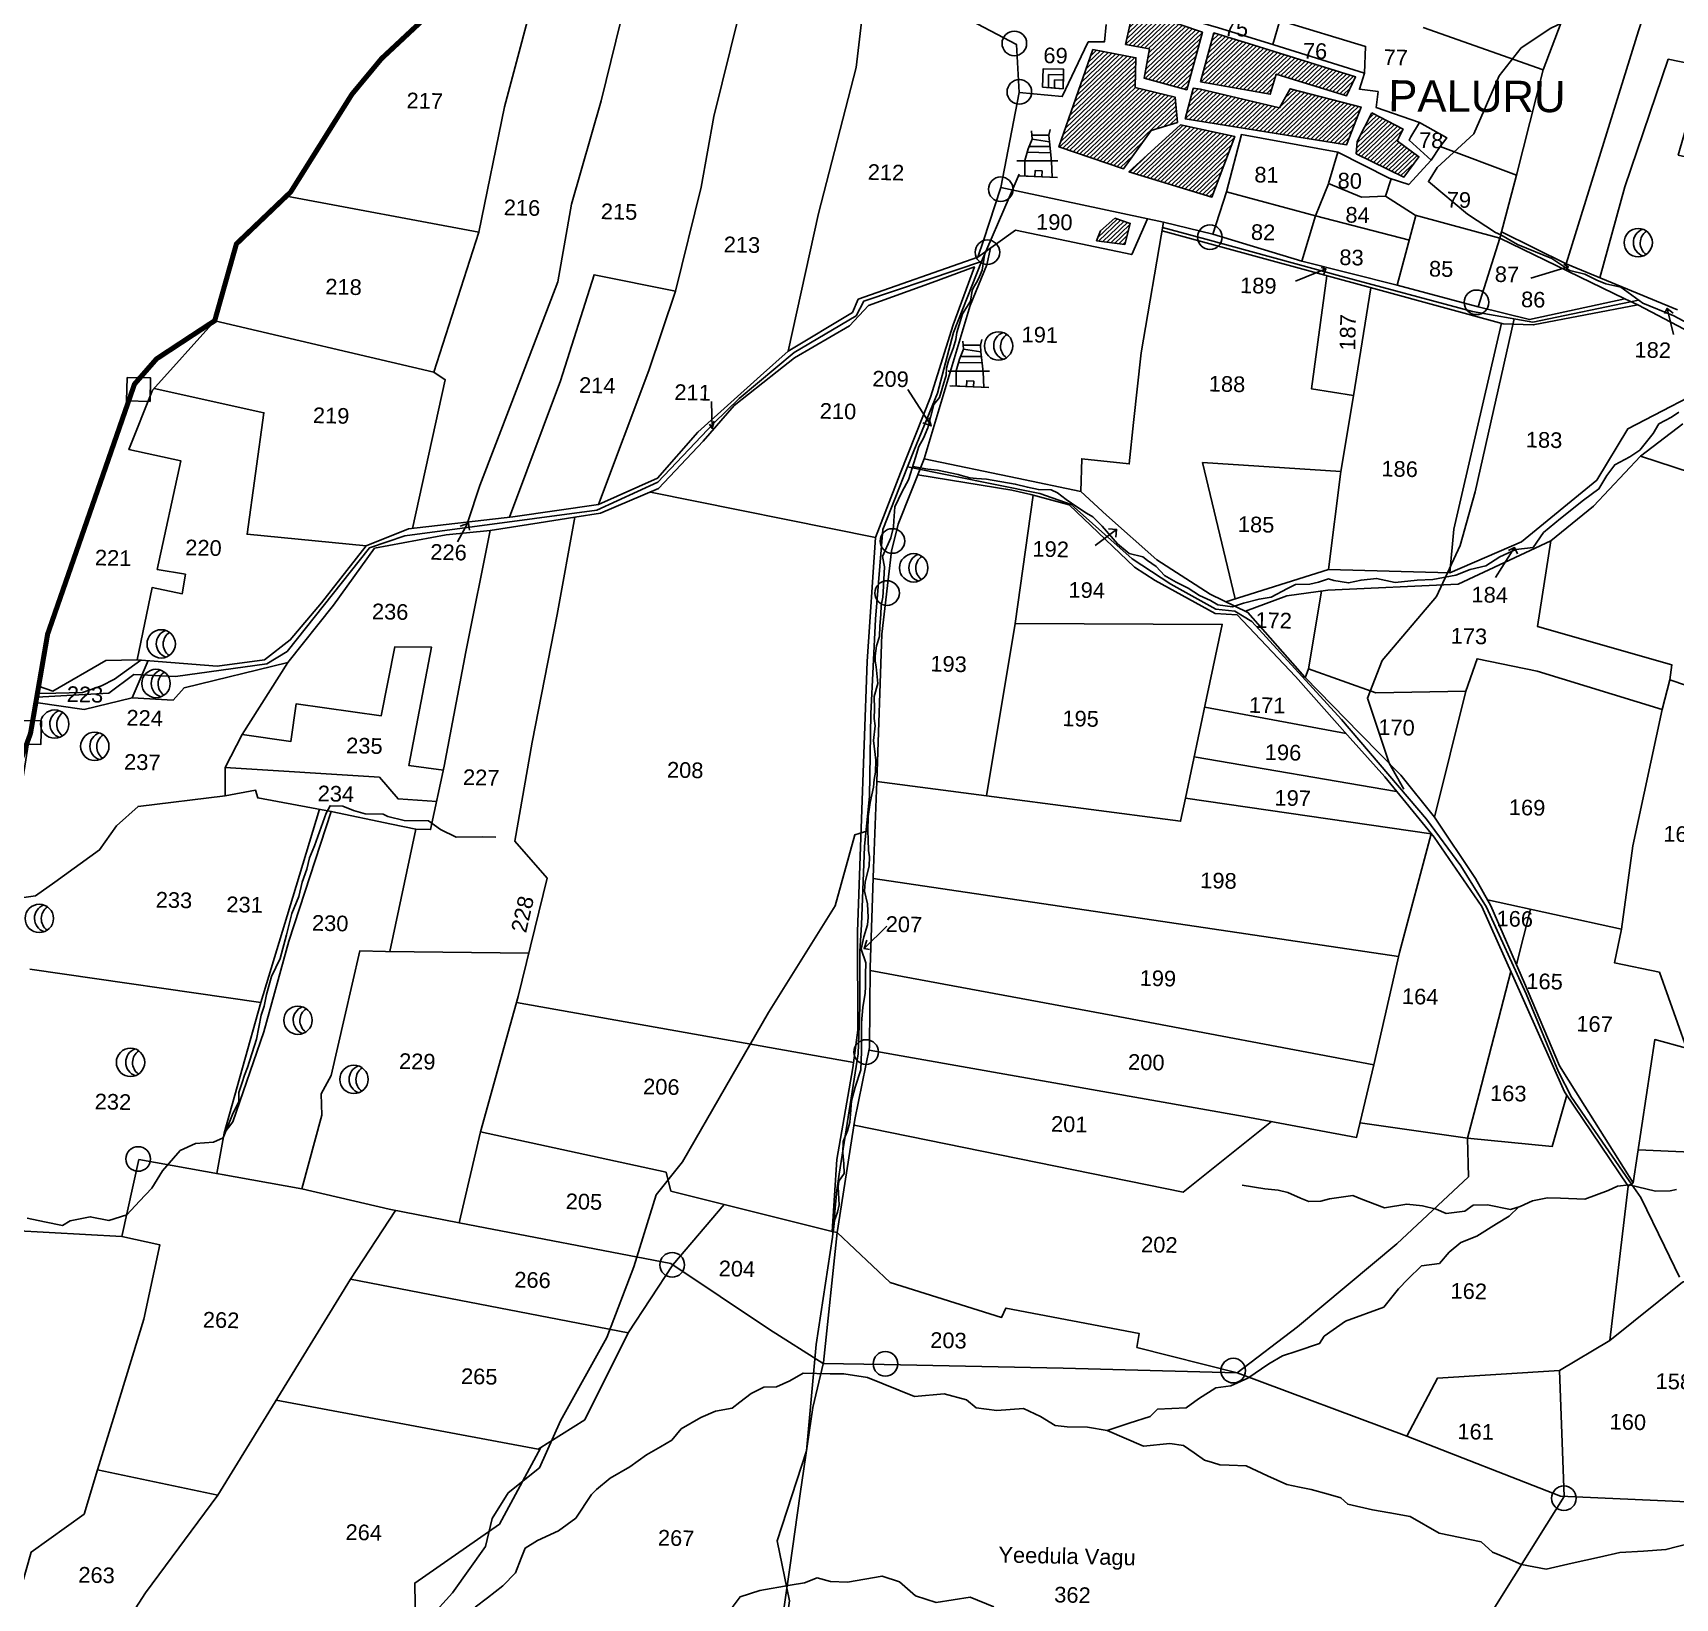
# Model space of a CAD drawing. Header units: inches. Extents: x 207754 to 212786, y 1603154 to 1608628.
# Drawn here: x 209633 to 211207, y 1605181 to 1606681 of the extents above; entities that cross this region are included whole.
import ezdxf

# ---------------------------------------------------------------- set-up
doc = ezdxf.new("R2010")
doc.units = ezdxf.units.IN
doc.header["$LTSCALE"] = 15
doc.header["$MEASUREMENT"] = 0
for name, color, linetype in [('BOUNDRY STONES', 240, 'Continuous'), ('DIMENSION', 1, 'Continuous'), ('PLOTS', 7, 'Continuous'), ('PLOTS NO', 7, 'Continuous'), ('ROADS', 1, 'Continuous'), ('STREAMS', 4, 'Continuous'), ('VILLAGE', 7, 'Continuous'), ('VILLAGE BOUNDRY', 5, 'Continuous'), ('wells', 7, 'Continuous')]:
    doc.layers.add(name, color=color, linetype=linetype)
doc.styles.get("Standard").update_dxf_attribs({"font": 'arial.ttf'})
pattern_1 = [(43.723261, (193513.5276, 1597190.7028), (-2.09924695, 2.19495167), [])]

msp = doc.modelspace()

# ---------------------------------------------------------------- hatches: boundary and pattern name
at = {"layer": 'VILLAGE'}
h = msp.add_hatch(dxfattribs=at)
h.set_pattern_fill('ANSI31', color=30, scale=24.297688, angle=-1.2767)
h.set_pattern_definition(pattern_1)
h.paths.add_polyline_path([(210680.1, 1606670.2), (210703.3, 1606666.1), (210698.2, 1606637.9), (210738.9, 1606626.8), (210753.9, 1606682), (210687.9, 1606704.3)])
h = msp.add_hatch(dxfattribs=at)
h.set_pattern_fill('ANSI31', color=30, scale=24.297688, angle=-1.2767)
h.set_pattern_definition(pattern_1)
h.paths.add_polyline_path([(210752.1, 1606634.6), (210765, 1606681.3), (210803.1, 1606669.5), (210900.8, 1606639.2), (210892.1, 1606621.1), (210824.8, 1606641.8), (210818.9, 1606622.5)])
h = msp.add_hatch(dxfattribs=at)
h.set_pattern_fill('ANSI31', color=30, scale=24.297688, angle=-1.2767)
h.set_pattern_definition(pattern_1)
h.paths.add_polyline_path([(210648.8, 1606665.5), (210690.2, 1606657.6), (210689.6, 1606629), (210727.9, 1606619.7), (210730, 1606595.6), (210704.7, 1606587.9), (210678.4, 1606551.2), (210616.4, 1606572)])
h = msp.add_hatch(dxfattribs=at)
h.set_pattern_fill('ANSI31', color=30, scale=24.297688, angle=-1.2767)
h.set_pattern_definition(pattern_1)
h.paths.add_polyline_path([(210744.4, 1606625.6), (210737.4, 1606598.9), (210892.2, 1606574.1), (210906, 1606610.3), (210838.1, 1606627.8), (210827.8, 1606609.4), (210752.2, 1606627.3), (210744.9, 1606628.3)])
h = msp.add_hatch(dxfattribs=at)
h.set_pattern_fill('ANSI31', color=30, scale=24.297688, angle=-1.2767)
h.set_pattern_definition(pattern_1)
edge = h.paths.add_edge_path()
edge.add_line((210916.3, 1606604.7), (210946.4, 1606589.2))
edge.add_line((210946.4, 1606589.2), (210940.6, 1606578))
edge.add_line((210940.6, 1606578), (210961.5, 1606562.7))
edge.add_line((210961.5, 1606562.7), (210947.2, 1606543.1))
edge.add_line((210947.2, 1606543.1), (210901.5, 1606565.6))
edge.add_line((210901.5, 1606565.6), (210902.4, 1606577.4))
edge.add_line((210902.4, 1606577.4), (210916.4, 1606604.6))
h = msp.add_hatch(dxfattribs=at)
h.set_pattern_fill('ANSI31', color=30, scale=24.297688, angle=-1.2767)
h.set_pattern_definition(pattern_1)
h.paths.add_polyline_path([(210732.8, 1606593.1), (210785, 1606582.1), (210763.1, 1606524), (210683.5, 1606548.2)])
h = msp.add_hatch(dxfattribs=at)
h.set_pattern_fill('ANSI31', color=30, scale=24.297688, angle=-1.2767)
h.set_pattern_definition(pattern_1)
h.paths.add_polyline_path([(210669.9, 1606503.7), (210684.8, 1606498.8), (210679.4, 1606478.4), (210652.5, 1606482.2), (210656.3, 1606491.7)])

# ---------------------------------------------------------------- linework, layer by layer
at = {"layer": 'BOUNDRY STONES', "color": 1}
for points in [[(209722.8, 1606351.1), (209745.4, 1606350.6), (209744.9, 1606328.1), (209722.3, 1606328.6)], [(209618.1, 1606022.3), (209640.7, 1606021.8), (209640.2, 1605999.3), (209617.6, 1605999.8)]]:
    msp.add_lwpolyline(points, close=True, dxfattribs=at)
for centre in [(210573.6, 1606671.3), (210578.4, 1606624.8), (210560.6, 1606531.5), (210761.1, 1606485.6), (210547.8, 1606471.1), (211016.7, 1606423.1), (210456.7, 1606194.3), (210451.6, 1606144.4), (210431.5, 1605704.4), (209733.5, 1605601.9), (210245.5, 1605500.4), (210450, 1605405.5), (210783.5, 1605399), (211100.5, 1605276.7)]:
    msp.add_circle(centre, 11.8, dxfattribs=at)
at = {"layer": 'PLOTS'}
for points in [[(211200.6, 1606994.4), (211189.9, 1606957.8), (211162.8, 1606877.5), (211144.6, 1606823.6), (211120, 1606760.6), (211097.9, 1606691.5), (211080.7, 1606646), (210965.6, 1606686.5)], [(211102.6, 1606460.1), (211172, 1606683.5), (211229.2, 1606854.4), (211277.9, 1606999.8)], [(210214.9, 1606768.7), (210177.4, 1606616.1), (210149.1, 1606517.2), (210136, 1606442.7), (210091.8, 1606327.5), (210061.1, 1606247.5), (210049.7, 1606212.6)], [(210060.3, 1606490.4), (210084.9, 1606610.5), (210119.7, 1606741.6), (210097.1, 1606738.4), (210083.5, 1606751)], [(210089.5, 1606217.3), (210138.6, 1606348), (210170.6, 1606449.5), (210248.8, 1606433.8), (210273.4, 1606533.4), (210285.4, 1606601.3), (210325.8, 1606764.1)], [(210433, 1606743.8), (210422, 1606648.3), (210385.8, 1606508.1), (210356.7, 1606376.4)], [(210494.9, 1606713), (210575.6, 1606670.4), (210578.1, 1606624.3), (210619.6, 1606620.3), (210641, 1606665.4), (210644.5, 1606672.8), (210660, 1606672.7), (210661.8, 1606689.3)], [(210653.7, 1606717.2), (210676.2, 1606713.4), (210703.3, 1606705.5), (210769.5, 1606686.2), (210817.3, 1606671.4), (210909.3, 1606642.9), (210910.3, 1606668.4), (210828.3, 1606693.3), (210821.3, 1606670.2)], [(210909.3, 1606642.9), (210904.5, 1606627.4), (210922.4, 1606625.1), (210920.4, 1606609.9), (210962, 1606595.6)], [(211080.7, 1606646), (211055, 1606545), (210981.8, 1606572.5), (210988.4, 1606580.7), (210962, 1606595.6), (210953.8, 1606581.7), (210952.1, 1606578.7), (210973.1, 1606559.5), (210981.8, 1606572.5)], [(211413, 1606425.3), (211429.8, 1606514), (211210.1, 1606564.3), (211231.3, 1606637.3), (211234.8, 1606649.3), (211200.5, 1606656.1), (211158.9, 1606533.9), (211135, 1606446.7)], [(210764, 1606488.5), (210716.6, 1606499.8), (210560.8, 1606533.1), (210578.1, 1606624.3)], [(210777, 1606529.1), (210791.3, 1606583.9), (210883.7, 1606567)], [(210973.1, 1606559.5), (210951.7, 1606536), (210933.1, 1606542), (210883.7, 1606567), (210874.7, 1606536.9), (210906.6, 1606524), (210929.6, 1606524.9), (210934.9, 1606541.4)], [(210560.8, 1606533.1), (210544, 1606482.3), (210538.7, 1606466.3), (210574.8, 1606492.2), (210686.2, 1606468.8), (210701.3, 1606503.1)], [(210952.4, 1606482.6), (210862.4, 1606506.1), (210874.8, 1606536.8)], [(210929.6, 1606524.9), (210957.8, 1606506.5), (211039, 1606484.7), (211055, 1606545)], [(209732.5, 1606080.5), (209746.9, 1606149.7), (209775.7, 1606143.7), (209778.8, 1606162.4), (209751.8, 1606167), (209774.3, 1606271.2), (209724.6, 1606282), (209747.4, 1606338.9), (209806.9, 1606405.5), (210017, 1606356.3), (210060.3, 1606490.4), (209875.8, 1606525)], [(210849.3, 1606462.6), (210764, 1606488.5), (210777, 1606529.1), (210862.4, 1606506.1)], [(210716.6, 1606499.8), (210695.2, 1606374.8), (210688, 1606307.9), (210683.7, 1606268.2), (210638.2, 1606273.1), (210637.2, 1606241.9), (210576.2, 1606254.6), (210487.2, 1606273.2), (210513.1, 1606359.5), (210531.3, 1606420), (210547.1, 1606458.9), (210550.6, 1606474.9)], [(210862.4, 1606506.1), (210849.3, 1606462.6), (210940.8, 1606439.5)], [(211039, 1606484.7), (211018.2, 1606418.7), (210940.8, 1606439.5), (210958.7, 1606506.3)], [(210715.2, 1606491.6), (210803.2, 1606467.6), (210921.7, 1606435.4), (211042.2, 1606402.6), (211071.2, 1606401.4), (211171.3, 1606420.8), (211215.8, 1606397.4), (211272.5, 1606359.4), (211252.8, 1606349.2), (211161.7, 1606301.9), (211132, 1606252.7), (211059.9, 1606193.6), (210991.2, 1606163.8), (210874.8, 1606167.1), (210776.3, 1606136.1)], [(211159.1, 1606426.4), (211039, 1606484.7)], [(211040.6, 1606490.8), (211102.6, 1606460.1), (211209.6, 1606415.9)], [(210538.7, 1606466.3), (210423.9, 1606426), (210418.5, 1606413.4), (210356.7, 1606376.4), (210330.2, 1606352.6), (210270, 1606298.6), (210231.5, 1606254.5), (210174.9, 1606229.2), (210092.8, 1606217.6), (209992.8, 1606205.9), (209952, 1606189.8), (209909.2, 1606135.1), (209879.3, 1606099.5), (209854.5, 1606080.5), (209809.3, 1606074.2), (209732.5, 1606080.5), (209702.4, 1606079.9), (209651.7, 1606050.4), (209638, 1606055)], [(209727.8, 1606044), (209767, 1606041.7), (209777.6, 1606053.6), (209877.1, 1606077.9), (209920.9, 1606132.9), (209960.2, 1606187.4), (210028.9, 1606200.1), (210070.9, 1606204.3), (210118, 1606211.7), (210152.1, 1606217.1), (210176.7, 1606221), (210232.4, 1606244.5), (210275.1, 1606290.1), (210304.9, 1606324.1), (210346.3, 1606356.9), (210362.7, 1606370), (210415.5, 1606400.7), (210433.7, 1606419.9), (210494.9, 1606442.2), (210535.3, 1606457), (210515, 1606401.6), (210493.1, 1606332.2), (210464.6, 1606259.5), (210440.4, 1606197.6), (210224.6, 1606241.2)], [(210873.2, 1606448.6), (210858.5, 1606340.3), (210898.9, 1606333.8)], [(210886.7, 1606260.9), (210898.8, 1606333.5), (210915.5, 1606437.1)], [(210174.9, 1606229.2), (210223.3, 1606357.6), (210248.8, 1606433.8)], [(211018.2, 1606418.7), (211067.5, 1606406.5), (211159.1, 1606426.4), (211171.3, 1606420.8)], [(210991.2, 1606163.8), (210994.9, 1606205.7), (211017.3, 1606302.4), (211040.6, 1606403)], [(209996.5, 1606206.3), (210028, 1606348.9), (210017, 1606356.3)], [(209748.9, 1606340.6), (209854, 1606317.3), (209838, 1606200.7), (209952, 1606189.8)], [(211214.7, 1606306.7), (211174.1, 1606275.6), (211129, 1606227.6), (211088, 1606194.6), (210999.1, 1606152.9), (210874.1, 1606147.1), (210834.9, 1606141.6), (210795.2, 1606126.9)], [(210398.9, 1605532.3), (210403.6, 1605531.4), (210420.8, 1605639.7), (210434.8, 1605708.7), (210435.3, 1605785.6), (210438.7, 1605880.7), (210441.6, 1605963.7), (210446.7, 1606105), (210455.9, 1606184.5), (210462.3, 1606210.4), (210487.2, 1606273.2)], [(210785.3, 1606138.9), (210754.1, 1606269.4), (210886.7, 1606260.9), (210874.8, 1606167.1)], [(211334.8, 1606016.3), (211342.3, 1606014.9), (211389.1, 1606151.4), (211402, 1606201.2), (211174.1, 1606275.6)], [(210481, 1606257.6), (210571.3, 1606242.9), (210589.5, 1606238.9), (210626.2, 1606228.9), (210688.8, 1606169.2), (210708.6, 1606156.3), (210766.2, 1606124.9), (210787.1, 1606123.5), (210843.3, 1606064.4), (210895.7, 1606005.4), (210928.7, 1605968.2), (210976, 1605910.5), (211021.9, 1605844), (211051.3, 1605778.1), (211101, 1605666.4), (211162.3, 1605575.9), (211166.9, 1605579), (211120.6, 1605652.6), (211096.2, 1605691.3), (211062.9, 1605770.4), (211030.6, 1605844.5), (211015.7, 1605870.7), (210976.5, 1605929.6), (210944.3, 1605969.7), (210905, 1606009.8), (210852.1, 1606063.8), (210797.6, 1606125.8), (210761.3, 1606143.3), (210710.1, 1606176.4), (210661.9, 1606219.2), (210637.2, 1606241.9)], [(210591.7, 1606238.3), (210574.3, 1606115.3), (210547, 1605949.9), (210441.6, 1605963.7)], [(210440.4, 1606197.6), (210432.5, 1606078.7), (210426.8, 1605919), (210423.2, 1605819.7), (210423.4, 1605725.4), (210418.9, 1605689.2), (210403.4, 1605601.3), (210398.9, 1605532.3), (210244.3, 1605571.2), (210239.7, 1605589.2), (210061.8, 1605627.8), (210086.4, 1605716.3), (210097.9, 1605757.5), (210125.6, 1605871.2), (210094.8, 1605906.6), (210111.3, 1606001.6), (210135.2, 1606123.7), (210152.1, 1606217.1)], [(209974.9, 1605800.7), (209999.6, 1605918.1), (210013.9, 1605917.6), (210027, 1605978.3), (210047.6, 1606088.1), (210070.9, 1606204.3)], [(211202.1, 1606061.1), (211204.1, 1606075.5), (211075.2, 1606112.4), (211088, 1606194.6)], [(210855.7, 1606071.7), (210868.1, 1606146.2)], [(210547, 1605949.9), (210733, 1605925.6), (210737.7, 1605947.9), (210758, 1606043.6), (210772.9, 1606114.4), (210574.3, 1606115.3)], [(210026.2, 1605974.7), (209992.9, 1605979.1), (210014.6, 1606092.6), (209979.6, 1606092.7), (209966.4, 1606026.7), (209885, 1606038.3), (209879.8, 1606002.1), (209833.2, 1606008.8), (209877.1, 1606077.9)], [(209635.4, 1606039.6), (209681.8, 1606032.9), (209727.8, 1606044), (209743.2, 1606079.6)], [(211006.6, 1606050.2), (211017.3, 1606081.5), (211074.8, 1606069.4), (211194.8, 1606032.9), (211166.6, 1605902.1), (211155.8, 1605822.3), (211027.4, 1605850.2)], [(210976.5, 1605929.6), (211006.6, 1606050.2), (210920.2, 1606048.6), (210855.7, 1606071.7), (210852.6, 1606063.2)], [(211155.8, 1605822.3), (211149, 1605790), (211192.1, 1605780.9), (211218.1, 1605708.1), (211241.3, 1605705.7), (211258.8, 1605814.6), (211282.6, 1605936.2), (211314.5, 1605936), (211334.8, 1606016.3), (211202.1, 1606061.1), (211194.8, 1606032.9)], [(210756.2, 1606035.1), (210891.7, 1606009.9)], [(209816.9, 1605950), (209733.4, 1605939.8), (209712.7, 1605921.4), (209696.5, 1605898.1), (209653.5, 1605867.2), (209635, 1605854), (209604.2, 1605849.6), (209602.1, 1605861.4), (209618.6, 1605937.8), (209629.2, 1606006.9)], [(209833.2, 1606008.8), (209816.9, 1605977.3), (209964.8, 1605967.9), (209982.7, 1605947.1), (210019.8, 1605944.7)], [(210746.1, 1605987.4), (210940.1, 1605954.3)], [(209999.6, 1605918.1), (209976.3, 1605923), (209918.6, 1605935.1), (209848.2, 1605948.1), (209846.1, 1605955.3), (209816.9, 1605950), (209816.9, 1605977.3)], [(210737.7, 1605947.9), (210973.4, 1605913.7), (210942.8, 1605799.9), (210918.3, 1605692.2), (210901.7, 1605622.5), (210794.1, 1605642.5), (210434.3, 1605706.2)], [(209629.5, 1605783.7), (209851.1, 1605751.8), (209881.7, 1605852.8), (209907.4, 1605937.2)], [(209918.6, 1605935.1), (209878, 1605810.7), (209854, 1605723.7), (209824.3, 1605637.5), (209815.9, 1605626.6), (209809, 1605587.9)], [(210438.3, 1605870.9), (210941.9, 1605795.9)], [(211068.5, 1605841.3), (211055.2, 1605788.2)], [(209890.3, 1605573.3), (209909.7, 1605644), (209908.9, 1605664.5), (209918.7, 1605681.9), (209931.4, 1605737.4), (209946.1, 1605801.5), (209970.6, 1605800.7), (210080.7, 1605799.5), (210108.1, 1605799.1)], [(210918.3, 1605692.2), (210667.9, 1605739.5), (210435.3, 1605782.7)], [(211049.7, 1605781.7), (211019.2, 1605664.2), (211008.2, 1605621.8), (210905.1, 1605636.6)], [(209815.9, 1605626.6), (209851.1, 1605751.8)], [(210096.4, 1605752), (210419.6, 1605694.3)], [(211218.1, 1605708.1), (211187.6, 1605716.3), (211166.9, 1605579)], [(211008.2, 1605621.8), (211089.2, 1605613.8), (211103.2, 1605663.2)], [(211171.7, 1605610.8), (211301.8, 1605604.8), (211376.8, 1605619), (211443.2, 1605656.4)], [(210420, 1605634.2), (210735.6, 1605570.2), (210820.3, 1605637.7)], [(210041.3, 1605540.8), (210061.8, 1605627.8)], [(211008.2, 1605621.8), (211009.1, 1605584.9), (210940.4, 1605520.7), (210845.1, 1605441.1), (210787.1, 1605397), (210691.2, 1605421.3), (210693.4, 1605434.5), (210565.6, 1605458.9), (210561.4, 1605450), (210454.6, 1605483.4), (210403.6, 1605531.4)], [(210787.1, 1605397), (210620.4, 1605401.5), (210448.9, 1605404.9), (210390.4, 1605406), (210338.8, 1605438.3), (210244.3, 1605501.7), (210041.3, 1605540.8), (209974.1, 1605553.8), (209890.3, 1605573.3), (209734.2, 1605601.4), (209718, 1605527.6), (209754.4, 1605519.6), (209738.8, 1605448.5), (209709.7, 1605353.4), (209694.6, 1605304), (209809.9, 1605279.6), (209867.4, 1605373.1), (209937.2, 1605486.8), (209980.3, 1605552.6)], [(211162.3, 1605575.9), (211144.5, 1605428)], [(210295.3, 1605558.3), (210246.3, 1605500.4), (210203.4, 1605435.3), (209937.2, 1605486.8)], [(209578.2, 1605535.1), (209718, 1605527.6)], [(210493.6, 1604995.6), (210395.3, 1605031.4), (210388.9, 1605041.2), (210337.1, 1605061.8), (210348.9, 1605143.9), (210358.4, 1605210.4), (210368.4, 1605280.8), (210380.3, 1605363.7), (210390.6, 1605406.9), (210403.6, 1605531.4)], [(211316.4, 1605514.9), (211248.2, 1605506.6), (211243, 1605492), (211214.4, 1605483.9), (211144.5, 1605428), (211096.4, 1605399), (210979.4, 1605391.8), (210950, 1605336.3), (211097.3, 1605278.7), (211240.6, 1605272.3), (211367.2, 1605268.1)], [(210203.4, 1605435.3), (210161.7, 1605352), (210117.1, 1605323.8), (209865.9, 1605370.8)], [(209694.6, 1605304), (209681.6, 1605261.5), (209631, 1605225.1), (209600.7, 1605118.9), (209676.1, 1605085.9), (209646.3, 1605047.9), (209583.4, 1605031.9), (209528, 1605026.8), (209362, 1605038.2), (209308.3, 1605041.9), (209269.2, 1605047.5), (209201.3, 1605068.7), (209171.6, 1605094.8), (209094.5, 1605155.7), (209016, 1605218.4), (208981, 1605229.1), (208947, 1605276), (208927.7, 1605342.1), (208922.8, 1605360.2), (208906.2, 1605377.4), (208880.7, 1605391.1), (208821.9, 1605410.5)], [(210787.1, 1605397), (210950, 1605336.3)], [(211096.4, 1605399), (211100.9, 1605278.5), (211036, 1605174.9), (210983.8, 1605091.4), (210922.3, 1605002.6), (210891.7, 1604938.2), (210873.9, 1604888.1)], [(210119.6, 1605325.4), (210079.8, 1605251.9), (209998.7, 1605195.4), (209999.5, 1605153.7), (209839.1, 1605049.9), (209676.1, 1605085.9), (209740.6, 1605185.9), (209809.9, 1605279.6)]]:
    msp.add_lwpolyline(points, dxfattribs=at)
at = {"layer": 'PLOTS NO'}
for points in [[(210872.4, 1606455.1), (210843.2, 1606443.4)], [(210867.7, 1606456.4), (210872.4, 1606455.1), (210870.2, 1606450.2)], [(211104.7, 1606457.2), (211068.8, 1606446.4)], [(211100.4, 1606459.6), (211104.7, 1606457.2), (211102.9, 1606454.4)], [(211197, 1606412.3), (211199.4, 1606417.2), (211205.2, 1606412.8)], [(211199.4, 1606417.2), (211205.5, 1606392.3)], [(210284, 1606302.2), (210283.3, 1606328.1)], [(210493.9, 1606304.6), (210471.5, 1606339.5)], [(210486, 1606307.7), (210493.9, 1606304.6), (210491.6, 1606312.3)], [(210281.4, 1606306.2), (210284, 1606302.2), (210285.8, 1606309.1)], [(210049.2, 1606211), (210039.7, 1606193.4)], [(210042.2, 1606208.6), (210050.1, 1606211.4), (210051.2, 1606204.8)], [(210671.6, 1606205.4), (210651.1, 1606190.1)], [(210663.8, 1606205.9), (210671.6, 1606205.4), (210671, 1606198)], [(211053.2, 1606188), (211035.1, 1606159.4)], [(211047.5, 1606185.3), (211053.2, 1606188), (211056.1, 1606181.9)], [(210429.6, 1605803.6), (210451.3, 1605825.2)], [(210432.3, 1605811.6), (210429.6, 1605803.6), (210434.8, 1605802.8)]]:
    msp.add_lwpolyline(points, dxfattribs=at)
at = {"layer": 'ROADS', "color": 1}
for points in [[(211219.8, 1606402.9), (211205.9, 1606410.3), (211176.2, 1606422.2), (211155.2, 1606437.7), (211140.6, 1606440.7), (211132.2, 1606444.4), (211120.5, 1606450.1), (211106.3, 1606453.5), (211089, 1606465.2), (211056, 1606478.4), (211040, 1606487.7), (211034.9, 1606489.9), (211008.2, 1606507.5), (210970.7, 1606538.9), (210978.9, 1606552.3), (211014.3, 1606584.6), (211038.5, 1606640.2), (211059.4, 1606666.9), (211088.1, 1606685.8), (211186.6, 1606732.8), (211278.9, 1606777.1)], [(209636.2, 1606044.5), (209705.5, 1606048.5), (209729.4, 1606066.2), (209769.4, 1606064.4), (209857, 1606076.6), (209876.3, 1606088.5), (209955.3, 1606187.6), (209989.3, 1606199.4), (210173.4, 1606224), (210231.9, 1606250.7), (210285.6, 1606307.2), (210309.6, 1606331), (210362.6, 1606375.1), (210421.9, 1606410.2), (210429.4, 1606424.3), (210518.6, 1606454.3), (210542.2, 1606462.2), (210568.5, 1606523.5), (210578.2, 1606546)], [(211172, 1606425.3), (211070.6, 1606404.1), (211012.9, 1606414.2), (210886.6, 1606448.3), (210757.1, 1606483.6), (210715.7, 1606494.8)], [(210542.2, 1606462.2), (210515.2, 1606394.2), (210499.8, 1606336.1), (210477.1, 1606280.7), (210471.3, 1606265.4), (210598, 1606239.7), (210628.2, 1606229.2), (210686.6, 1606177.2), (210723.7, 1606152.9), (210766.7, 1606128.9), (210785.1, 1606127), (210801.2, 1606117.2), (210887.3, 1606023.1), (210968.8, 1605927.5), (211001.8, 1605882.8), (211026.2, 1605843.3), (211064.5, 1605760.2), (211095.4, 1605685.5), (211107.7, 1605661.2), (211163.2, 1605581), (211174.3, 1605565), (211196.9, 1605518.4), (211211.5, 1605488.5)], [(211052.7, 1606407.3), (211015.3, 1606241.5), (211001, 1606189.9), (210978.3, 1606141.2), (210926.4, 1606079.9), (210912.1, 1606043.8), (210933, 1605981.2), (210947.2, 1605956.5)], [(210471.3, 1606265.4), (210447.6, 1606205.2), (210440.4, 1606119.3), (210436, 1606028.7), (210434.6, 1605949.7), (210429.9, 1605901.3), (210427.2, 1605826.5), (210425.3, 1605801.2), (210425.3, 1605747.6), (210423.9, 1605702.8), (210405.7, 1605587.3), (210403.3, 1605572), (210399.2, 1605526.8), (210383.7, 1605424.1)], [(210433, 1605916.4), (210420.6, 1605912.6), (210401.7, 1605844.5), (210338, 1605742.3), (210255.3, 1605599.1), (210230.2, 1605567.5), (210208.7, 1605498.5), (210182.8, 1605430.9), (210138.6, 1605351), (210118.3, 1605305.7), (210088.3, 1605281.8), (210072.8, 1605257.2), (210066.5, 1605230.5), (210034.8, 1605186.1), (210013.4, 1605162.3), (210006.9, 1605140.6)], [(210323.4, 1604882.8), (210337.2, 1605032.5), (210358, 1605178.2), (210346.1, 1605235.9), (210374.4, 1605322.2), (210383.7, 1605424.1)]]:
    msp.add_lwpolyline(points, dxfattribs=at)
at = {"layer": 'STREAMS', "color": 4}
for points in [[(210545.7, 1606471.9), (210544.5, 1606464.1), (210542.8, 1606453.8), (210540.2, 1606448), (210538.3, 1606443.6), (210534.4, 1606437.4), (210533.2, 1606434.5), (210531.6, 1606424.3), (210524, 1606412.2), (210520.8, 1606401.4), (210518.4, 1606394.3), (210517.6, 1606387.6), (210515.4, 1606379.7), (210510.6, 1606367), (210508.7, 1606359.9), (210508.2, 1606352.8), (210507, 1606349.1), (210501.7, 1606332), (210496.5, 1606325.2), (210490.5, 1606302.8), (210486.6, 1606292.9), (210482, 1606284.8), (210478.8, 1606274.2), (210473.9, 1606259.1), (210472.1, 1606252.8), (210466.2, 1606241.9), (210459.1, 1606227.1), (210457.9, 1606213.6), (210457.7, 1606207.8), (210455.1, 1606197.2), (210447.3, 1606179.4), (210449.2, 1606169.7), (210447.9, 1606145.4), (210447.4, 1606140.6), (210445.9, 1606132.4), (210445.7, 1606123.9), (210444.7, 1606112.7), (210444.3, 1606102.8), (210441.5, 1606093.7), (210440.3, 1606084.1), (210440.2, 1606079.1), (210441.2, 1606073.8), (210442.7, 1606057.7), (210439.2, 1606045.4), (210439.5, 1606033.5), (210439.3, 1606024), (210440.1, 1606017.2), (210438.5, 1606003), (210440.9, 1605984.2), (210440.6, 1605972.7), (210439.3, 1605965.6), (210438.6, 1605958.3), (210435.3, 1605943.6), (210433.3, 1605930.1), (210433, 1605916.4), (210433.4, 1605908), (210433.7, 1605897.7), (210434.7, 1605891.4), (210434.3, 1605882.7), (210430.6, 1605867.7), (210429.8, 1605858.5), (210432.9, 1605846.5), (210433.4, 1605833.3), (210432.7, 1605826.4), (210429.4, 1605814.9), (210426.7, 1605803.1), (210431.3, 1605789.9), (210431, 1605778.6), (210430.8, 1605766.8), (210430.6, 1605760.8), (210428.3, 1605747), (210427.2, 1605732.5), (210427.2, 1605716), (210426.9, 1605704.8), (210426.5, 1605687.4), (210420.9, 1605670.6), (210417.4, 1605657.7), (210416.4, 1605645), (210416, 1605637.3), (210413.6, 1605628.9), (210409.6, 1605618.7), (210409.2, 1605607.7), (210410.2, 1605597.3), (210410.4, 1605587.9), (210405.2, 1605580.7), (210404.7, 1605575.1), (210405.6, 1605558.1), (210403.9, 1605551), (210401.3, 1605542.8), (210399.9, 1605531.5)], [(210476.4, 1606265.7), (210481.6, 1606264.8), (210490.7, 1606263.1), (210500, 1606262.1), (210519.7, 1606258.1), (210521.8, 1606257.5), (210531, 1606255), (210537.3, 1606254.1), (210547, 1606253.5), (210574.4, 1606248.8), (210586.1, 1606245.9), (210596.7, 1606243.6), (210608.9, 1606243.3), (210614.9, 1606240.5), (210623.4, 1606234.2), (210633.5, 1606227), (210642.9, 1606221.1), (210648.9, 1606217.5), (210657.8, 1606208.6), (210672.4, 1606191.6), (210683.6, 1606182.4), (210696.8, 1606179.1), (210701.3, 1606175.5), (210709.6, 1606170), (210717.6, 1606161.1), (210728.7, 1606154.8), (210740.2, 1606149.1), (210751.1, 1606142.2), (210761.7, 1606137.4), (210768.6, 1606133.1), (210782.9, 1606131.2), (210793.2, 1606134.6), (210808.2, 1606138.6), (210819.8, 1606140.5), (210835.6, 1606148.9), (210843.3, 1606152.7), (210856.8, 1606153), (210865.2, 1606154.7), (210874.8, 1606158.1), (210879.9, 1606156.3), (210894.1, 1606154.1), (210906, 1606156.9), (210920.9, 1606158.4), (210938.9, 1606154.6), (210959.9, 1606156.6), (210974.9, 1606157.4), (210997, 1606161.7), (211010.8, 1606166.9), (211025.8, 1606170.4), (211039.1, 1606179.1), (211054.3, 1606186.1), (211070.9, 1606188), (211081.1, 1606202.3), (211097.4, 1606215.8), (211119.4, 1606233.3), (211134.1, 1606244.2), (211141.8, 1606257.1), (211149.3, 1606267.4), (211163.9, 1606275.1), (211173.2, 1606281.3), (211186, 1606297.2), (211191.5, 1606306.5), (211203.8, 1606312.9), (211210.6, 1606317.7)], [(209636.8, 1606048.1), (209654.6, 1606048.5), (209680.2, 1606049.2), (209698.3, 1606055.4), (209710.9, 1606061.9), (209736.1, 1606080.2)], [(209627.1, 1605545.3), (209643.8, 1605541.5), (209660.8, 1605538.2), (209668.2, 1605542.7), (209687.6, 1605546.6), (209705.5, 1605543), (209722.6, 1605548.4), (209734.9, 1605561.4), (209746.6, 1605573.8), (209756.9, 1605590.4), (209773.9, 1605610), (209788.5, 1605616.9), (209805.7, 1605618.1), (209815.1, 1605622.1), (209823.8, 1605644.7), (209829.9, 1605656.9), (209830.1, 1605665.7), (209833.1, 1605675.1), (209835.5, 1605682.2), (209838.4, 1605689.7), (209847.1, 1605716.6), (209851.5, 1605739.7), (209854.4, 1605748.5), (209856.7, 1605759.7), (209861.5, 1605776.8), (209865.6, 1605785.6), (209869.6, 1605794.1), (209875.8, 1605816.7), (209880.7, 1605837.1), (209887.6, 1605853.5), (209890.9, 1605867.1), (209895.3, 1605879.7), (209897.9, 1605890.7), (209902.6, 1605902.1), (209913.7, 1605933.5), (209917.5, 1605940.5), (209929.9, 1605940), (209939.9, 1605935.9), (209951.1, 1605932.7), (209968.3, 1605932.6), (209973, 1605930.1), (209988.4, 1605926.5), (210012, 1605926), (210023.3, 1605917.7), (210038.3, 1605910.3), (210063.6, 1605910.6), (210076.6, 1605910.3)], [(211208.5, 1605572.7), (211202.4, 1605571.4), (211188.5, 1605571.2), (211163.2, 1605577), (211151.8, 1605576), (211143, 1605571.8), (211120.7, 1605563.4), (211097.3, 1605564.3), (211084.7, 1605564.6), (211070.3, 1605561.9), (211058.6, 1605556.3), (211049.4, 1605553.6), (211027.3, 1605557.8), (211013.6, 1605557.7), (211005.6, 1605551.8), (210987.7, 1605549.6), (210978, 1605553.7), (210964.9, 1605557), (210949.9, 1605558.5), (210928.6, 1605555.2), (210905.7, 1605563.6), (210898.2, 1605566.8), (210875.9, 1605563.8), (210867.6, 1605561.4), (210856.1, 1605561), (210847.9, 1605564.4), (210835.8, 1605569.9), (210826.5, 1605572.1), (210813.9, 1605573.4), (210791.9, 1605576.8)], [(211057.4, 1605556.1), (211048.1, 1605547.1), (211035.9, 1605539.7), (211017, 1605527.8), (211001.7, 1605521.8), (210990.6, 1605512.5), (210981.2, 1605501.8), (210963.9, 1605499.4), (210950.9, 1605486.7), (210941.9, 1605477.4), (210927.8, 1605459.8), (210891.2, 1605446.5), (210870.7, 1605432), (210866.3, 1605425.1), (210844.3, 1605417.8), (210830.8, 1605413.2), (210817.6, 1605405.4), (210797.6, 1605391.8), (210781.2, 1605384.4), (210766.7, 1605382.6), (210750.3, 1605372.1), (210738.5, 1605363.2), (210711, 1605362), (210703.8, 1605355.2), (210683.8, 1605348.5), (210662.5, 1605341.6), (210643.9, 1605344.8), (210624.2, 1605345.2), (210612.6, 1605346.5), (210598.7, 1605354.9), (210582.3, 1605362.7), (210556.9, 1605360.8), (210536.9, 1605363.3), (210527.6, 1605370.9), (210506.2, 1605376.7), (210478, 1605374.2), (210432.7, 1605392.5), (210410.2, 1605395.8), (210396.9, 1605396.1), (210371.2, 1605396.7), (210358.3, 1605389.2), (210345.5, 1605383.5), (210333.5, 1605383.1), (210321.4, 1605377), (210310.3, 1605368.8), (210303.1, 1605363), (210287.2, 1605360.2), (210273, 1605354.2), (210254, 1605343.1), (210245.3, 1605332.4), (210234.2, 1605326), (210221, 1605318.2), (210204.9, 1605306.9), (210186, 1605295.8), (210173.1, 1605285.1), (210168.1, 1605280.3), (210153.1, 1605257.7), (210136.6, 1605245.4), (210116.3, 1605236.3), (210104.5, 1605228.9), (210100.8, 1605219.1), (210095.2, 1605205.2), (210083.2, 1605192.6), (210068.5, 1605181.3), (210056.7, 1605172.4)], [(211221.8, 1605233.5), (211198.3, 1605227.5), (211176.9, 1605226.1), (211154.2, 1605224.6), (211134.5, 1605220.2), (211108.4, 1605214.4), (211083.5, 1605208.8), (211060, 1605213.2), (211046.1, 1605219.1), (211032.1, 1605225), (211021.1, 1605235), (210980.8, 1605243.3), (210953, 1605259.2), (210933.7, 1605262.7), (210917.1, 1605265.7), (210893.3, 1605270.9), (210886.6, 1605277.2), (210874.6, 1605280.5), (210858.2, 1605285.1), (210847.1, 1605287.3), (210835, 1605289.7), (210816.4, 1605298.1), (210796, 1605307.6), (210779.6, 1605308.3), (210770.6, 1605308.6), (210763.5, 1605310.9), (210755.8, 1605313.3), (210746.1, 1605320.1), (210735.8, 1605327.4), (210722.7, 1605329.1), (210697.4, 1605326.6), (210662.5, 1605341.6)], [(210299.1, 1605166.7), (210310.7, 1605182.3), (210329.5, 1605188.3), (210358.6, 1605193.2), (210372.4, 1605195.5), (210384.4, 1605200.4), (210397.4, 1605196.9), (210413.5, 1605196.3), (210446.8, 1605202.1), (210463.6, 1605196.6), (210478.7, 1605183), (210498.8, 1605176.7), (210531.4, 1605181.8), (210554, 1605172.5)]]:
    msp.add_lwpolyline(points, dxfattribs=at)
at = {"layer": 'VILLAGE', "color": 30}
for points in [[(210680.1, 1606670.2), (210703.3, 1606666.1), (210698.2, 1606637.9), (210738.9, 1606626.8), (210753.9, 1606682), (210687.9, 1606704.3), (210680.1, 1606670.2)], [(210752.1, 1606634.6), (210765, 1606681.3), (210803.1, 1606669.5), (210900.8, 1606639.2), (210892.1, 1606621.1), (210824.8, 1606641.8), (210818.9, 1606622.5), (210752.1, 1606634.6)], [(210648.8, 1606665.5), (210690.2, 1606657.6), (210689.6, 1606629), (210727.9, 1606619.7), (210730, 1606595.6), (210704.7, 1606587.9), (210678.4, 1606551.2), (210616.4, 1606572), (210648.8, 1606665.5)], [(210744.4, 1606625.6), (210737.4, 1606598.9), (210892.2, 1606574.1), (210906, 1606610.3), (210838.1, 1606627.8), (210827.8, 1606609.4), (210752.2, 1606627.3), (210744.9, 1606628.3), (210744.4, 1606625.6)], [(210916.3, 1606604.7), (210946.4, 1606589.2), (210940.6, 1606578), (210961.5, 1606562.7), (210947.2, 1606543.1), (210901.5, 1606565.6), (210902.4, 1606577.4), (210916.4, 1606604.6)], [(210732.8, 1606593.1), (210785, 1606582.1), (210763.1, 1606524), (210683.5, 1606548.2), (210732.8, 1606593.1)], [(210669.9, 1606503.7), (210684.8, 1606498.8), (210679.4, 1606478.4), (210652.5, 1606482.2), (210656.3, 1606491.7), (210669.9, 1606503.7)]]:
    msp.add_lwpolyline(points, dxfattribs=at)
at = {"layer": 'VILLAGE', "color": 5}
for points in [[(210583.5, 1606544.3), (210583.5, 1606558.9), (210586.7, 1606570.1), (210590.6, 1606579.6), (210590, 1606587.5)], [(210590.3, 1606583.5), (210606.6, 1606583.4)], [(210590.6, 1606579.6), (210607.3, 1606577.1)], [(210608, 1606588.9), (210606.6, 1606583.4), (210607.3, 1606577.1), (210609.3, 1606558.1), (210609.8, 1606543.1)], [(210585.8, 1606567), (210608.4, 1606566.5)], [(210587.7, 1606572.6), (210607.8, 1606572.6)], [(210576, 1606558.6), (210583.5, 1606558.6), (210609.3, 1606558.6), (210615.4, 1606558.6)], [(210593.3, 1606543.8), (210593.6, 1606549.5), (210600.2, 1606549.1), (210600, 1606543.5)], [(210577.5, 1606544.5), (210615, 1606542.9)], [(210579.9, 1606544.4), (210615, 1606542.9)], [(210517.9, 1606342.8), (210517.9, 1606357.4), (210521, 1606368.6), (210524.9, 1606378.1), (210524.3, 1606386)], [(210524.6, 1606382), (210541, 1606381.9)], [(210524.9, 1606378.1), (210541.6, 1606375.6)], [(210542.3, 1606387.4), (210541, 1606381.9), (210541.6, 1606375.6), (210543.7, 1606356.5), (210544.2, 1606341.6)], [(210510.3, 1606357.1), (210517.9, 1606357.1), (210543.6, 1606357.1), (210549.7, 1606357.1)], [(210520.1, 1606365.5), (210542.8, 1606365)], [(210522, 1606371.1), (210542.1, 1606371.1)], [(210511.9, 1606343), (210549.3, 1606341.4)], [(210514.2, 1606342.9), (210549.3, 1606341.4)], [(210527.7, 1606342.3), (210527.9, 1606348), (210534.6, 1606347.6), (210534.3, 1606342)]]:
    msp.add_lwpolyline(points, dxfattribs=at)
at = {"layer": 'VILLAGE BOUNDRY'}
msp.add_lwpolyline([(209610.6, 1605955.5, 4.86, 4.86, 0), (209630.3, 1606009.9, 4.86, 4.86, 0), (209646.7, 1606105.1, 4.86, 4.86, 0), (209659.8, 1606142.8, 4.86, 4.86, 0), (209705.2, 1606273.3, 4.86, 4.86, 0), (209730, 1606344.7, 4.86, 4.86, 0), (209751.1, 1606368.9, 4.86, 4.86, 0), (209785.5, 1606391.5, 4.86, 4.86, 0), (209806.9, 1606405.5, 4.86, 4.86, 0), (209827.7, 1606479.1, 4.86, 4.86, 0), (209879.7, 1606528.8, 4.86, 4.86, 0), (209938.5, 1606622.6, 4.86, 4.86, 0), (209966.9, 1606656.8, 4.86, 4.86, 0), (210017.9, 1606704.4, 4.86, 4.86, 0)], format="xyseb", dxfattribs=at)
at = {"layer": 'wells', "color": 7}
for points in [[(210620.3, 1606627.6), (210600.7, 1606629.4), (210601.1, 1606646.9), (210620.8, 1606646.5)], [(210620.3, 1606627.6), (210606.2, 1606628.9), (210606.5, 1606641.4), (210620.6, 1606641.1)], [(210620.3, 1606627.6), (210612, 1606628.4), (210612.2, 1606636.3), (210620.5, 1606636.1)]]:
    msp.add_lwpolyline(points, close=True, dxfattribs=at)
at = {"layer": 'wells', "color": 0}
for centre in [(211171.8, 1606480.3), (210558.5, 1606381.3), (210477.1, 1606168.6), (209755.6, 1606095.7), (209750.6, 1606057.7), (209653.5, 1606018.8), (209691.9, 1605997.5), (209638.7, 1605832.5), (209886.7, 1605734.9), (209726.2, 1605694.5), (209940.4, 1605678.2)]:
    msp.add_circle(centre, 13.6, dxfattribs=at)
for centre, start, end in [((211180.7, 1606480.4), 109.888, 251.3113), ((211187.3, 1606480), 123.8119, 234.0755), ((210567.4, 1606381.4), 109.888, 251.3113), ((210574, 1606381), 123.8119, 234.0755), ((210486.1, 1606168.7), 109.888, 251.3113), ((210492.6, 1606168.3), 123.8119, 234.0755), ((209764.5, 1606095.8), 109.888, 251.3113), ((209771.1, 1606095.4), 123.8119, 234.0755), ((209759.6, 1606057.8), 109.888, 251.3113), ((209766.2, 1606057.4), 123.8119, 234.0755), ((209662.4, 1606018.9), 109.888, 251.3113), ((209669, 1606018.5), 123.8119, 234.0755), ((209700.8, 1605997.6), 109.888, 251.3113), ((209707.4, 1605997.2), 123.8119, 234.0755), ((209647.7, 1605832.6), 109.888, 251.3113), ((209654.2, 1605832.3), 123.8119, 234.0755), ((209895.7, 1605735), 109.888, 251.3113), ((209902.2, 1605734.6), 123.8119, 234.0755), ((209735.2, 1605694.6), 109.888, 251.3113), ((209741.7, 1605694.3), 123.8119, 234.0755), ((209949.3, 1605678.3), 109.888, 251.3113), ((209955.9, 1605677.9), 123.8119, 234.0755)]:
    msp.add_arc(centre, 13.6, start, end, dxfattribs=at)

# ---------------------------------------------------------------- texts
at = {"layer": 'DIMENSION', "insert": (211017.2, 1606635.7), "char_height": 30, "width": 189.615, "attachment_point": 2, "rotation": 359.7243}
msp.add_mtext('PALURU', dxfattribs=at)
at = {"layer": 'PLOTS NO'}
for s, rotation, p in [('75', 358.7233, (210774.3, 1606678.4)), ('69', 358.7233, (210601.3, 1606652.4)), ('76', 358.7233, (210850.1, 1606656.8)), ('77', 358.7233, (210927.5, 1606650.6)), ('217', 358.7233, (209990.7, 1606609.2)), ('78', 358.7233, (210961.5, 1606571.2)), ('212', 358.7233, (210432.9, 1606540.6)), ('81', 358.7233, (210803.6, 1606538.1)), ('80', 358.7233, (210883.4, 1606532.4)), ('216', 358.7233, (210083.9, 1606506.7)), ('215', 358.7233, (210177, 1606502.9)), ('84', 358.7233, (210890.9, 1606499.6)), ('79', 358.7233, (210988, 1606514.1)), ('190', 358.7233, (210594.3, 1606492.9)), ('213', 358.7233, (210294.8, 1606471.2)), ('82', 358.7233, (210800.3, 1606483)), ('83', 358.7233, (210885.1, 1606458.9)), ('85', 358.7233, (210971, 1606447.9)), ('87', 358.7233, (211034.1, 1606442.7)), ('218', 358.7233, (209912.8, 1606430.8)), ('189', 358.7233, (210789.9, 1606432)), ('86', 358.7233, (211059.3, 1606418.5)), ('187', 88.7233, (210900.4, 1606376.6)), ('191', 358.7233, (210580.4, 1606384.9)), ('182', 358.7233, (211168.1, 1606370.3)), ('209', 358.7233, (210437.3, 1606342.5)), ('214', 358.7233, (210156.1, 1606336.4)), ('211', 358.7233, (210247.5, 1606329.6)), ('188', 358.7233, (210759.9, 1606337.7)), ('210', 358.7233, (210386.9, 1606311.6)), ('219', 358.7233, (209900.9, 1606307.4)), ('183', 358.7233, (211063.9, 1606284.1)), ('186', 358.7233, (210925.4, 1606256.3)), ('185', 358.7233, (210787.8, 1606203)), ('221', 358.7233, (209691.9, 1606171)), ('220', 358.7233, (209778.5, 1606180.7)), ('226', 358.7233, (210013.5, 1606176.4)), ('192', 358.7233, (210590.8, 1606179.4)), ('194', 358.7233, (210625.4, 1606140.1)), ('184', 358.7233, (211011.8, 1606135.6)), ('236', 358.7233, (209957.5, 1606119.4)), ('172', 358.7233, (210804.6, 1606111.1)), ('173', 358.7233, (210991.8, 1606096)), ('193', 358.7233, (210492.9, 1606069.3)), ('223', 358.7233, (209664.9, 1606040.1)), ('171', 358.7233, (210798.4, 1606029.7)), ('224', 358.7233, (209722.1, 1606017.5)), ('195', 358.7233, (210619.5, 1606016.9)), ('170', 358.7233, (210922.4, 1606008.5)), ('235', 358.7233, (209932.8, 1605990.9)), ('196', 358.7233, (210813.6, 1605984.5)), ('237', 358.7233, (209719.9, 1605975.2)), ('208', 358.7233, (210240.4, 1605967.6)), ('227', 358.7233, (210044.8, 1605960.5)), ('234', 358.7233, (209905.5, 1605944.9)), ('197', 358.7233, (210822.9, 1605940.8)), ('169', 358.7233, (211047.6, 1605931.7)), ('168', 358.7233, (211195.7, 1605906.2)), ('198', 358.7233, (210751.7, 1605861.6)), ('233', 358.7233, (209750.2, 1605843)), ('231', 358.7233, (209817.9, 1605838.6)), ('228', 77.1563, (210105.4, 1605817.9)), ('166', 358.7233, (211035.8, 1605825)), ('230', 358.7233, (209900, 1605820.8)), ('207', 358.7233, (210450.1, 1605819.7)), ('199', 358.7233, (210693.6, 1605768)), ('165', 358.7233, (211064.4, 1605765)), ('164', 358.7233, (210945.1, 1605750.5)), ('167', 358.7233, (211112.3, 1605724.2)), ('229', 358.7233, (209983.5, 1605688.3)), ('200', 358.7233, (210682.5, 1605687.5)), ('232', 358.7233, (209691.7, 1605649.6)), ('206', 358.7233, (210217.5, 1605664)), ('163', 358.7233, (211029.6, 1605657.7)), ('201', 358.7233, (210608.6, 1605628.1)), ('205', 358.7233, (210143.3, 1605553.9)), ('202', 358.7233, (210695, 1605512.6)), ('266', 358.7233, (210094, 1605478.8)), ('204', 358.7233, (210290, 1605489.6)), ('162', 358.7233, (210991.7, 1605468.1)), ('262', 358.7233, (209795.4, 1605440.4)), ('203', 358.7233, (210492.8, 1605420.9)), ('265', 358.7233, (210042.9, 1605386.3)), ('158', 358.7233, (211188.3, 1605381.5)), ('160', 358.7233, (211144.2, 1605342.7)), ('161', 358.7233, (210998.3, 1605333.4)), ('264', 358.7233, (209932.2, 1605236.8)), ('267', 358.7233, (210231.7, 1605231.4)), ('Yeedula Vagu', 358.7233, (210558.2, 1605215.2)), ('263', 358.7233, (209676, 1605195.9)), ('362', 358.7233, (210611.7, 1605176.9))]:
    msp.add_text(s, height=15, rotation=rotation, dxfattribs=at).set_placement(p)

doc.saveas('drawing.dxf')
